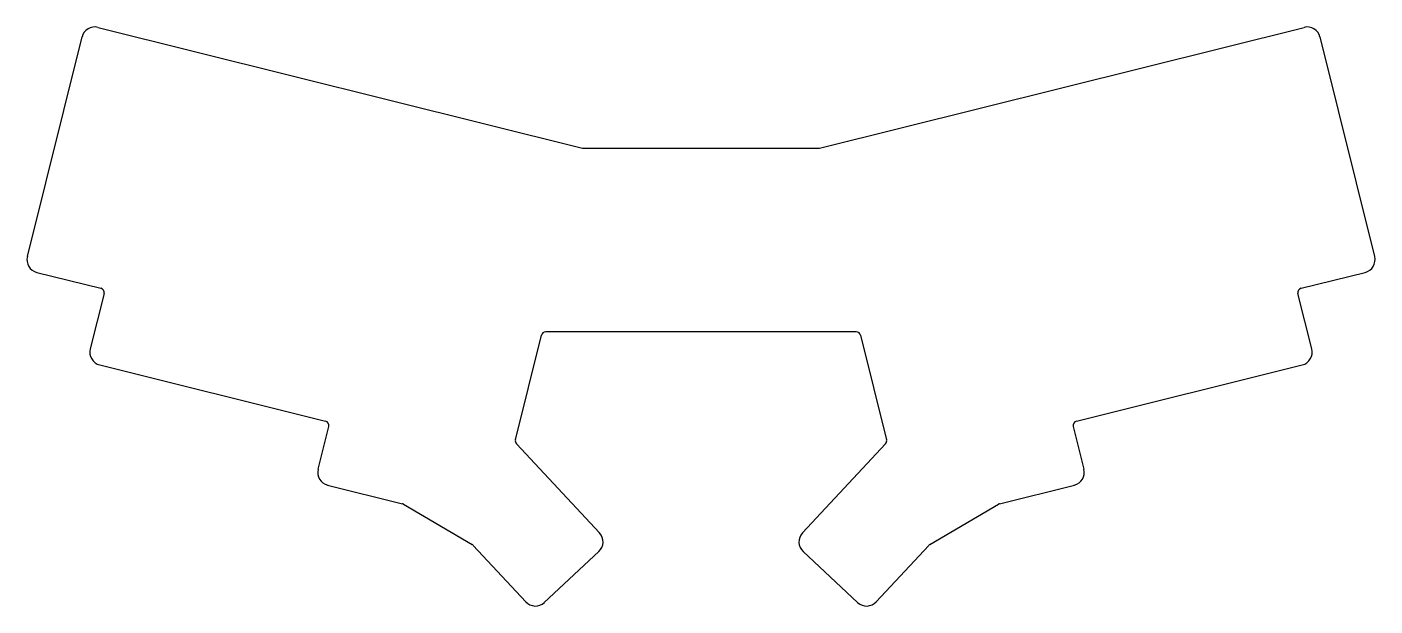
# Model space of a CAD drawing. Header units: millimetres. Extents: x 57 to 364, y -217 to -85.
import ezdxf

# ---------------------------------------------------------------- set-up
doc = ezdxf.new("R2010")
doc.units = ezdxf.units.MM

msp = doc.modelspace()

# ---------------------------------------------------------------- linework, layer by layer
for p, q in [((73.06, -85.21), (183.43, -112.72)), ((237.49, -112.72), (347.86, -85.21)), ((56.96, -137.36), (69.42, -87.39)), ((351.5, -87.39), (363.96, -137.36)), ((183.67, -112.75), (237.24, -112.75)), ((59.15, -141), (73.7, -144.63)), ((347.22, -144.63), (361.77, -141)), ((74.43, -145.84), (71.28, -158.45)), ((349.63, -158.45), (346.49, -145.84)), ((168.16, -179.12), (174.1, -155.3)), ((245.85, -154.54), (175.07, -154.54)), ((246.82, -155.3), (252.76, -179.12)), ((73.47, -162.09), (124.89, -174.91)), ((296.02, -174.91), (347.45, -162.09)), ((123.2, -185.83), (125.62, -176.12)), ((295.29, -176.12), (297.71, -185.83)), ((168.4, -180.05), (187.34, -200.36)), ((233.57, -200.36), (252.52, -180.05)), ((125.39, -189.46), (142.43, -193.71)), ((278.49, -193.71), (295.53, -189.46)), ((142.7, -193.82), (158.32, -203.02)), ((262.6, -203.02), (278.22, -193.82)), ((158.54, -203.2), (170.52, -216.05)), ((174.76, -216.2), (187.2, -204.6)), ((233.72, -204.6), (246.15, -216.2)), ((250.39, -216.05), (262.37, -203.2))]:
    msp.add_line(p, q)
for centre, radius, start, end in [((72.33, -88.12), 3, 76, 166), ((348.59, -88.12), 3, 14, 103.9895), ((183.67, -111.75), 1, 256, 270), ((237.24, -111.75), 1, 270, 284), ((59.87, -138.09), 3, 166, 256), ((361.05, -138.09), 3, 284.0105, 373.9895), ((73.46, -145.6), 1, 346, 436), ((347.46, -145.6), 1, 104, 194), ((175.07, -155.54), 1, 90, 166), ((245.85, -155.54), 1, 14, 90), ((74.2, -159.18), 3, 166.0105, 256), ((346.72, -159.18), 3, 284.0105, 374), ((124.65, -175.88), 1, 346, 436), ((296.26, -175.88), 1, 104, 194), ((169.13, -179.37), 1, 166, 223), ((251.79, -179.37), 1, 317, 374), ((126.12, -186.55), 3, 166, 256), ((294.8, -186.55), 3, 284.0105, 373.9895), ((142.19, -194.68), 1, 59.5, 76), ((278.73, -194.68), 1, 104, 120.5), ((185.15, -202.41), 3, 313, 403), ((235.77, -202.41), 3, 137, 227), ((157.81, -203.88), 1, 43, 59.5), ((263.11, -203.88), 1, 120.5, 137), ((172.72, -214), 3, 223, 313), ((248.2, -214), 3, 227, 317)]:
    msp.add_arc(centre, radius, start, end)

doc.saveas('drawing.dxf')
